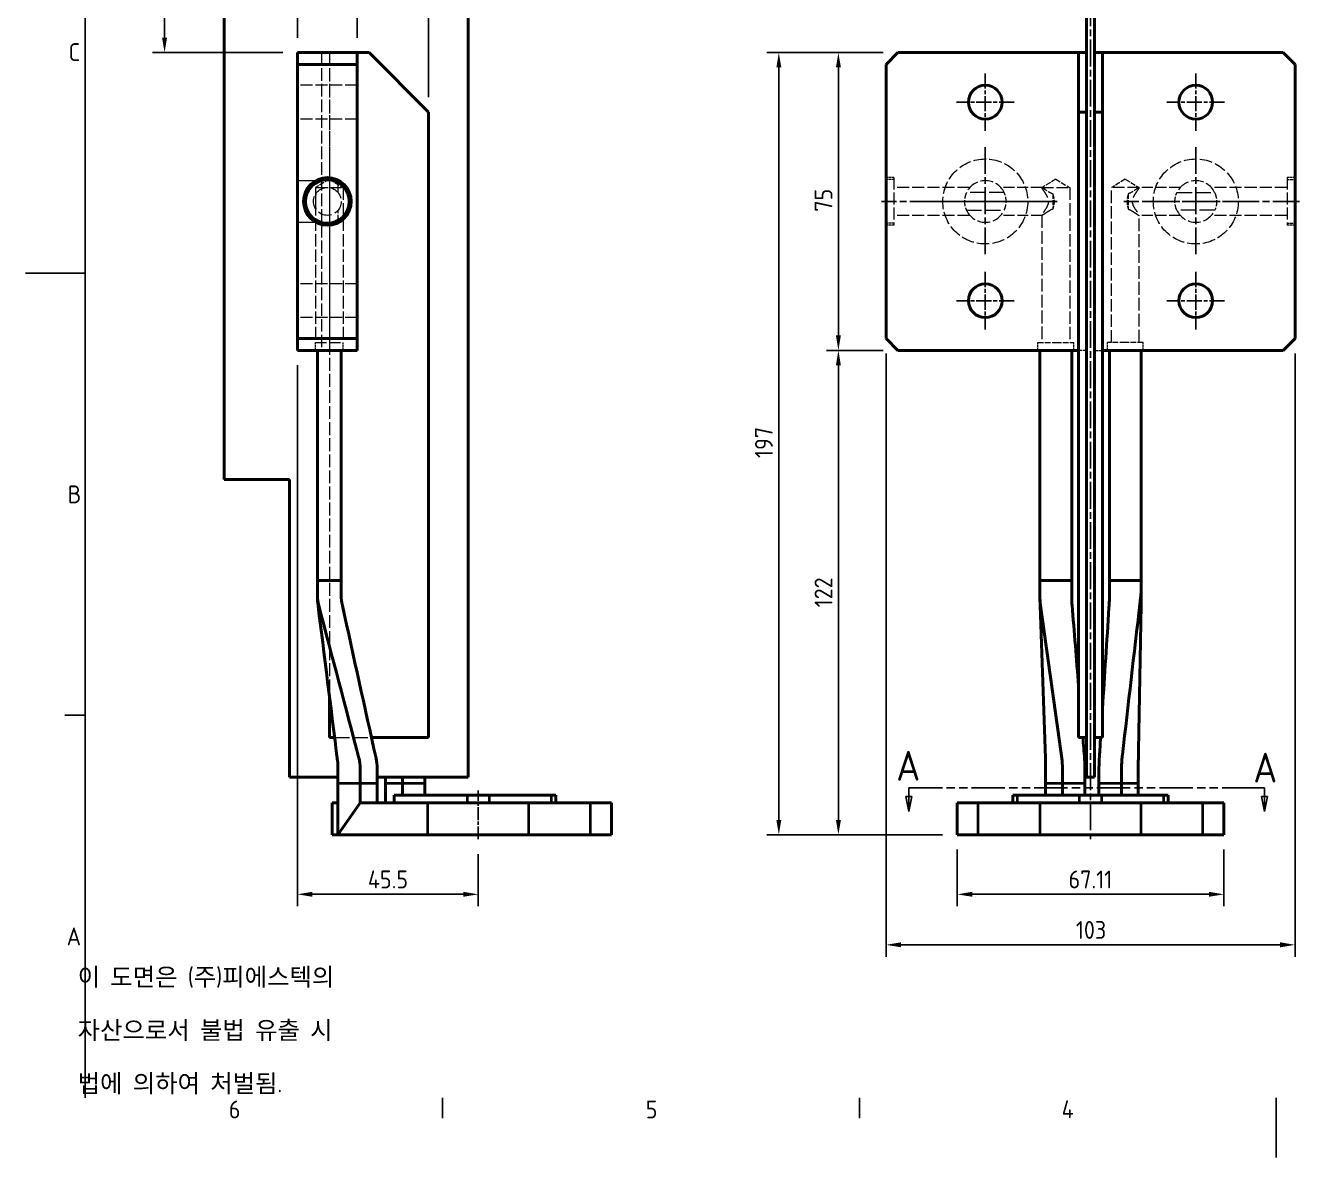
# Model space of a CAD drawing. Header units: millimetres. Extents: x 0 to 630, y 0 to 446.
# Drawn here: x 0 to 320.8, y 0 to 285.1 of the extents above; entities that cross this region are included whole.
import ezdxf

# ---------------------------------------------------------------- set-up
doc = ezdxf.new("R2010")
doc.units = ezdxf.units.MM
doc.header["$LTSCALE"] = 1.5
for name, pattern in [('CHAIN', [0.3543, 0.2362, -0.0295, 0.0591, -0.0295]), ('DASHED', [0.2067, 0.1654, -0.0413]), ('DOUBLE_DASH_CHAIN', [1.2403, 0.6614, -0.0827, 0.1654, -0.0827, 0.1654, -0.0827])]:
    doc.linetypes.add(name, pattern=pattern)
doc.layers.get('0').update_dxf_attribs({"color": 3, "lineweight": 25})
for name, color, linetype, lineweight in [('가려진 것(ISO)', 2, 'DASHED', 18), ('가시적인 것(ISO)', 3, 'Continuous', 40), ('가시적인 좁은 것(ISO)', 3, 'Continuous', 35), ('경계(ISO)', 7, 'Continuous', 25), ('기호(ISO)', 5, 'Continuous', 25), ('단면선(ISO)', 7, 'CHAIN', 25), ('중심 표식(ISO)', 1, 'Continuous', 25), ('중심선(ISO)', 1, 'Continuous', 25), ('치수(ISO)', 2, 'Continuous', 25)]:
    doc.layers.add(name, color=color, linetype=linetype, lineweight=lineweight)
doc.styles.add('문자 텍스트_PSTEK_POSCO', font='isocp.shx')
doc.styles.add('부품번호텍스트_PSTEK_POSCO', font='isocp.shx')
doc.styles.add('치수 텍스트_PSTEK_POSCO', font='isocp.shx')
doc.dimstyles.new('치수_PSTEK_POSCO', dxfattribs={"dimscale": 1.5, "dimtxt": 3, "dimasz": 2.5, "dimexe": 2, "dimexo": 2.5, "dimgap": 1, "dimtad": 1, "dimrnd": 1e-08, "dimdsep": 46, "dimtxsty": '치수 텍스트_PSTEK_POSCO', "dimcen": 0.09, "dimdle": 10, "dimclrd": 7, "dimclre": 7, "dimclrt": 2, "dimadec": 1, "dimazin": 2, "dimtfac": 1, "dimtmove": 0, "dimatfit": 3, "dimfxl": 0, "dimtolj": 1, "dimlwd": -1, "dimlwe": -1, "dimarcsym": 0})

# ---------------------------------------------------------------- blocks, each defined once
blk = doc.blocks.new('경계 Default Border')
at = {"layer": '경계(ISO)'}
for p, q in [((10, 74.25), (6.6, 74.25)), ((70, 10), (70, 6.6)), ((140, 10), (140, 6.6))]:
    blk.add_line(p, q, dxfattribs=at)
at = {"layer": '경계(ISO)', "flags": 128}
for points in [[(10, 10), (10, 287)], [(0, 148.5), (10, 148.5)], [(210, 0), (210, 10)]]:
    blk.add_lwpolyline(points, dxfattribs=at)
at = {"layer": '경계(ISO)', "color": 2, "char_height": 3, "attachment_point": 7, "style": '문자 텍스트_PSTEK_POSCO'}
for s, insert in [('C', (7.24, 184.1)), ('B', (7.08, 109.85)), ('A', (6.91, 35.62)), ('6', (34.14, 6.57)), ('5', (104.14, 6.57)), ('4', (173.97, 6.6))]:
    blk.add_mtext(s, dxfattribs=dict(at, insert=insert))
blk = doc.blocks.new('*D22')
at = {"layer": 'Defpoints', "color": 0}
for p in [(219.72, 278.29), (204.72, 203.29), (219.72, 203.29)]:
    blk.add_point(p, dxfattribs=at)
at = {"layer": '치수(ISO)', "color": 7}
for p, q in [((215.97, 278.29), (201.72, 278.29)), ((204.72, 274.54), (204.72, 207.04)), ((215.97, 203.29), (201.72, 203.29))]:
    blk.add_line(p, q, dxfattribs=at)
for points in [[(204.1, 274.54), (205.35, 274.54), (204.72, 278.29)], [(204.1, 207.04), (205.35, 207.04), (204.72, 203.29)]]:
    blk.add_solid(points, dxfattribs=at)
at = {"layer": '치수(ISO)', "color": 2, "insert": (200.97, 238.22), "char_height": 4.5, "attachment_point": 4, "rotation": 90, "style": '치수 텍스트_PSTEK_POSCO'}
blk.add_mtext('\\A1;75', dxfattribs=at)
blk = doc.blocks.new('*D23')
at = {"layer": 'Defpoints', "color": 0}
for p in [(219.72, 203.29), (204.72, 81.29), (234.67, 81.29)]:
    blk.add_point(p, dxfattribs=at)
at = {"layer": '치수(ISO)', "color": 7}
for p, q in [((215.97, 203.29), (201.72, 203.29)), ((204.72, 199.54), (204.72, 85.04)), ((230.92, 81.29), (201.72, 81.29))]:
    blk.add_line(p, q, dxfattribs=at)
for points in [[(204.1, 199.54), (205.35, 199.54), (204.72, 203.29)], [(204.1, 85.04), (205.35, 85.04), (204.72, 81.29)]]:
    blk.add_solid(points, dxfattribs=at)
at = {"layer": '치수(ISO)', "color": 2, "insert": (200.97, 138.56), "char_height": 4.5, "attachment_point": 4, "rotation": 90, "style": '치수 텍스트_PSTEK_POSCO'}
blk.add_mtext('\\A1;122', dxfattribs=at)
blk = doc.blocks.new('*D24')
at = {"layer": 'Defpoints', "color": 0}
for p in [(189.72, 278.29), (219.72, 278.29), (234.67, 81.29)]:
    blk.add_point(p, dxfattribs=at)
at = {"layer": '치수(ISO)', "color": 7}
for p, q in [((215.97, 278.29), (186.72, 278.29)), ((189.72, 85.04), (189.72, 274.54)), ((230.92, 81.29), (186.72, 81.29))]:
    blk.add_line(p, q, dxfattribs=at)
for points in [[(189.1, 274.54), (190.35, 274.54), (189.72, 278.29)], [(189.1, 85.04), (190.35, 85.04), (189.72, 81.29)]]:
    blk.add_solid(points, dxfattribs=at)
at = {"layer": '치수(ISO)', "color": 2, "insert": (185.97, 176.18), "char_height": 4.5, "attachment_point": 4, "rotation": 90, "style": '치수 텍스트_PSTEK_POSCO'}
blk.add_mtext('\\A1;197', dxfattribs=at)
blk = doc.blocks.new('*D27')
at = {"layer": 'Defpoints', "color": 0}
for p in [(216.72, 206.29), (319.72, 206.29), (319.72, 53.57)]:
    blk.add_point(p, dxfattribs=at)
at = {"layer": '치수(ISO)', "color": 7}
for p, q in [((216.72, 202.54), (216.72, 50.57)), ((319.72, 202.54), (319.72, 50.57)), ((220.47, 53.57), (315.97, 53.57))]:
    blk.add_line(p, q, dxfattribs=at)
for points in [[(220.47, 54.2), (220.47, 52.95), (216.72, 53.57)], [(315.97, 54.2), (315.97, 52.95), (319.72, 53.57)]]:
    blk.add_solid(points, dxfattribs=at)
at = {"layer": '치수(ISO)', "color": 2, "insert": (264.53, 57.32), "char_height": 4.5, "attachment_point": 4, "style": '치수 텍스트_PSTEK_POSCO'}
blk.add_mtext('\\A1;103', dxfattribs=at)
blk = doc.blocks.new('*D28')
at = {"layer": 'Defpoints', "color": 0}
for p in [(234.67, 81.29), (301.78, 81.29), (301.78, 66.29)]:
    blk.add_point(p, dxfattribs=at)
at = {"layer": '치수(ISO)', "color": 7}
for p, q in [((234.67, 77.54), (234.67, 63.29)), ((301.78, 77.54), (301.78, 63.29)), ((238.42, 66.29), (298.03, 66.29))]:
    blk.add_line(p, q, dxfattribs=at)
for points in [[(238.42, 66.92), (238.42, 65.67), (234.67, 66.29)], [(298.03, 66.92), (298.03, 65.67), (301.78, 66.29)]]:
    blk.add_solid(points, dxfattribs=at)
at = {"layer": '치수(ISO)', "color": 2, "insert": (262.69, 70.04), "char_height": 4.5, "attachment_point": 4, "style": '치수 텍스트_PSTEK_POSCO'}
blk.add_mtext('\\A1;67.11', dxfattribs=at)
blk = doc.blocks.new('2dTransSection0')
at = {"layer": '단면선(ISO)', "linetype": 'DOUBLE_DASH_CHAIN', "ltscale": 5.651634}
blk.add_line((148.33, 62.1), (208.04, 62.1), dxfattribs=at)
at = {"layer": '단면선(ISO)', "linetype": 'Continuous'}
for p, q in [((148.33, 62.1), (151.96, 62.1)), ((148.33, 62.1), (148.33, 60.6)), ((204.41, 62.1), (208.04, 62.1)), ((208.04, 62.1), (208.04, 60.6)), ((147.83, 60.6), (148.33, 58.1)), ((148.83, 60.6), (147.83, 60.6)), ((148.33, 60.6), (148.33, 58.1)), ((148.33, 58.1), (148.83, 60.6)), ((207.54, 60.6), (208.04, 58.1)), ((208.54, 60.6), (207.54, 60.6)), ((208.04, 60.6), (208.04, 58.1)), ((208.04, 58.1), (208.54, 60.6))]:
    blk.add_line(p, q, dxfattribs=at)
at = {"layer": '단면선(ISO)', "linetype": 'Continuous', "flags": 128}
for points in [[(147.83, 60.6), (148.33, 58.1)], [(207.54, 60.6), (208.04, 58.1)]]:
    blk.add_lwpolyline(points, dxfattribs=at)
at = {"layer": '단면선(ISO)'}
for points in [[(147.83, 60.6), (148.33, 58.1), (148.83, 60.6), (147.83, 60.6)], [(207.54, 60.6), (208.04, 58.1), (208.54, 60.6), (207.54, 60.6)]]:
    blk.add_solid(points, dxfattribs=at)
at = {"layer": '단면선(ISO)', "char_height": 5, "attachment_point": 7, "style": '부품번호텍스트_PSTEK_POSCO'}
for insert in [(146.19, 63.27), (206.13, 62.96)]:
    blk.add_mtext('A', dxfattribs=dict(at, insert=insert))
blk = doc.blocks.new('*D52')
at = {"layer": 'Defpoints', "color": 0}
for p in [(35.02, 310.79), (50.02, 310.79), (68.52, 278.29)]:
    blk.add_point(p, dxfattribs=at)
at = {"layer": '치수(ISO)', "color": 7}
for p, q in [((46.27, 310.79), (32.02, 310.79)), ((35.02, 282.04), (35.02, 307.04)), ((64.77, 278.29), (32.02, 278.29))]:
    blk.add_line(p, q, dxfattribs=at)
for points in [[(34.4, 307.04), (35.65, 307.04), (35.02, 310.79)], [(34.4, 282.04), (35.65, 282.04), (35.02, 278.29)]]:
    blk.add_solid(points, dxfattribs=at)
at = {"layer": '치수(ISO)', "color": 2, "insert": (31.27, 289.72), "char_height": 4.5, "attachment_point": 4, "rotation": 90, "style": '치수 텍스트_PSTEK_POSCO'}
blk.add_mtext('\\A1;32.5', dxfattribs=at)
blk = doc.blocks.new('*D53')
at = {"layer": 'Defpoints', "color": 0}
for p in [(50.02, 325.79), (50.02, 310.79), (68.52, 278.29)]:
    blk.add_point(p, dxfattribs=at)
at = {"layer": '치수(ISO)', "color": 7}
for p, q in [((50.02, 314.54), (50.02, 328.79)), ((68.52, 282.04), (68.52, 328.79)), ((64.77, 325.79), (53.77, 325.79))]:
    blk.add_line(p, q, dxfattribs=at)
for points in [[(53.77, 326.42), (53.77, 325.17), (50.02, 325.79)], [(64.77, 326.42), (64.77, 325.17), (68.52, 325.79)]]:
    blk.add_solid(points, dxfattribs=at)
at = {"layer": '치수(ISO)', "color": 2, "insert": (54.9, 329.54), "char_height": 4.5, "attachment_point": 4, "style": '치수 텍스트_PSTEK_POSCO'}
blk.add_mtext('\\A1;18.5', dxfattribs=at)
blk = doc.blocks.new('*D54')
at = {"layer": 'Defpoints', "color": 0}
for p in [(68.52, 325.79), (68.52, 278.29), (83.52, 278.29)]:
    blk.add_point(p, dxfattribs=at)
at = {"layer": '치수(ISO)', "color": 7}
for p, q in [((68.52, 282.04), (68.52, 328.79)), ((83.52, 282.04), (83.52, 328.79)), ((79.77, 325.79), (72.27, 325.79))]:
    blk.add_line(p, q, dxfattribs=at)
for points in [[(72.27, 326.42), (72.27, 325.17), (68.52, 325.79)], [(79.77, 326.42), (79.77, 325.17), (83.52, 325.79)]]:
    blk.add_solid(points, dxfattribs=at)
at = {"layer": '치수(ISO)', "color": 2, "insert": (73.9, 329.54), "char_height": 4.5, "attachment_point": 4, "style": '치수 텍스트_PSTEK_POSCO'}
blk.add_mtext('\\A1;15', dxfattribs=at)
blk = doc.blocks.new('*D55')
at = {"layer": 'Defpoints', "color": 0}
for p in [(83.52, 325.79), (83.52, 278.29), (101.52, 263.29)]:
    blk.add_point(p, dxfattribs=at)
at = {"layer": '치수(ISO)', "color": 7}
for p, q in [((83.52, 282.04), (83.52, 328.79)), ((101.52, 267.04), (101.52, 328.79)), ((97.77, 325.79), (87.27, 325.79))]:
    blk.add_line(p, q, dxfattribs=at)
for points in [[(87.27, 326.42), (87.27, 325.17), (83.52, 325.79)], [(97.77, 326.42), (97.77, 325.17), (101.52, 325.79)]]:
    blk.add_solid(points, dxfattribs=at)
at = {"layer": '치수(ISO)', "color": 2, "insert": (90.5, 329.54), "char_height": 4.5, "attachment_point": 4, "style": '치수 텍스트_PSTEK_POSCO'}
blk.add_mtext('\\A1;18', dxfattribs=at)
blk = doc.blocks.new('*D56')
at = {"layer": 'Defpoints', "color": 0}
for p in [(68.52, 203.29), (114.02, 80.17), (68.52, 66.29)]:
    blk.add_point(p, dxfattribs=at)
at = {"layer": '치수(ISO)', "color": 7}
for p, q in [((68.52, 199.54), (68.52, 63.29)), ((114.02, 76.42), (114.02, 63.29)), ((110.27, 66.29), (72.27, 66.29))]:
    blk.add_line(p, q, dxfattribs=at)
for points in [[(72.27, 66.92), (72.27, 65.67), (68.52, 66.29)], [(110.27, 66.92), (110.27, 65.67), (114.02, 66.29)]]:
    blk.add_solid(points, dxfattribs=at)
at = {"layer": '치수(ISO)', "color": 2, "insert": (86.23, 70.04), "char_height": 4.5, "attachment_point": 4, "style": '치수 텍스트_PSTEK_POSCO'}
blk.add_mtext('\\A1;45.5', dxfattribs=at)

msp = doc.modelspace()

# ---------------------------------------------------------------- linework, layer by layer
at = {"layer": '가려진 것(ISO)', "ltscale": 12.731393}
for p, q in [((74.521, 278.292), (74.521, 203.292)), ((76.521, 278.292), (76.521, 203.292))]:
    msp.add_line(p, q, dxfattribs=at)
at = {"layer": '가려진 것(ISO)', "ltscale": 13.055014}
msp.add_line((76.521, 278.292), (76.521, 116.384), dxfattribs=at)
at = {"layer": '가려진 것(ISO)', "ltscale": 12.094824}
for p, q in [((83.521, 270.042), (68.521, 270.042)), ((83.521, 261.542), (68.521, 261.542)), ((83.521, 220.042), (68.521, 220.042)), ((83.521, 211.542), (68.521, 211.542))]:
    msp.add_line(p, q, dxfattribs=at)
at = {"layer": '가려진 것(ISO)', "ltscale": 0.25386}
for p, q in [((68.521, 251.492), (68.721, 251.492)), ((68.521, 230.092), (68.721, 230.092))]:
    msp.add_line(p, q, dxfattribs=at)
at = {"layer": '가려진 것(ISO)', "ltscale": 13.552266}
msp.add_line((68.721, 230.092), (68.721, 251.492), dxfattribs=at)
at = {"layer": '가려진 것(ISO)', "ltscale": 16.126431}
for p, q in [((68.721, 246.042), (78.721, 246.042)), ((68.721, 235.542), (78.721, 235.542))]:
    msp.add_line(p, q, dxfattribs=at)
at = {"layer": '가려진 것(ISO)', "ltscale": 5.18476}
for p, q in [((76.521, 246.395), (73.021, 244.292)), ((76.521, 246.395), (80.021, 244.292)), ((259.473, 246.395), (255.973, 244.292)), ((259.473, 246.395), (262.973, 244.292)), ((276.973, 246.395), (273.473, 244.292)), ((276.973, 246.395), (280.473, 244.292))]:
    msp.add_line(p, q, dxfattribs=at)
at = {"layer": '가려진 것(ISO)', "ltscale": 11.821292}
for p, q in [((73.021, 244.292), (80.021, 244.292)), ((255.973, 244.292), (262.973, 244.292)), ((280.473, 244.292), (273.473, 244.292))]:
    msp.add_line(p, q, dxfattribs=at)
at = {"layer": '가려진 것(ISO)', "ltscale": 12.578616}
for p, q in [((73.021, 244.292), (73.021, 205.292)), ((80.021, 244.292), (80.021, 205.292)), ((262.973, 244.292), (262.973, 205.292)), ((273.473, 205.292), (273.473, 244.292))]:
    msp.add_line(p, q, dxfattribs=at)
at = {"layer": '가려진 것(ISO)', "ltscale": 7.551017}
for p, q in [((78.721, 243.019), (78.721, 246.042)), ((78.721, 235.542), (78.721, 238.565))]:
    msp.add_line(p, q, dxfattribs=at)
at = {"layer": '가려진 것(ISO)', "ltscale": 2.539495}
for p, q in [((218.723, 246.792), (216.723, 246.792)), ((218.723, 246.292), (216.723, 246.292)), ((319.723, 246.792), (317.723, 246.792)), ((317.723, 246.292), (319.723, 246.292)), ((218.723, 235.292), (216.723, 235.292)), ((218.723, 234.792), (216.723, 234.792)), ((317.723, 235.292), (319.723, 235.292)), ((319.723, 234.792), (317.723, 234.792)), ((73.021, 203.292), (73.021, 205.292)), ((80.021, 203.292), (80.021, 205.292)), ((254.973, 203.292), (254.973, 205.292)), ((263.973, 203.292), (263.973, 205.292)), ((272.473, 203.292), (272.473, 205.292)), ((281.473, 203.292), (281.473, 205.292))]:
    msp.add_line(p, q, dxfattribs=at)
at = {"layer": '가려진 것(ISO)', "ltscale": 12.159042}
for p, q in [((218.723, 246.792), (218.723, 234.792)), ((317.723, 246.792), (317.723, 234.792))]:
    msp.add_line(p, q, dxfattribs=at)
at = {"layer": '가려진 것(ISO)', "ltscale": 12.312131}
for p, q in [((237.81, 244.292), (218.723, 244.292)), ((317.723, 244.292), (298.637, 244.292)), ((237.81, 237.292), (218.723, 237.292)), ((317.723, 237.292), (298.637, 237.292))]:
    msp.add_line(p, q, dxfattribs=at)
at = {"layer": '가려진 것(ISO)', "ltscale": 11.113133}
for p, q in [((255.973, 244.292), (245.637, 244.292)), ((290.81, 244.292), (280.473, 244.292))]:
    msp.add_line(p, q, dxfattribs=at)
at = {"layer": '가려진 것(ISO)', "ltscale": 0.045484}
for p, q in [((255.973, 244.292), (255.973, 244.256)), ((280.473, 244.256), (280.473, 244.292))]:
    msp.add_line(p, q, dxfattribs=at)
at = {"layer": '가려진 것(ISO)', "ltscale": 15.333684}
for p, q in [((246.478, 243.019), (236.969, 243.019)), ((289.969, 243.019), (299.478, 243.019)), ((236.969, 238.565), (246.478, 238.565)), ((299.478, 238.565), (289.969, 238.565))]:
    msp.add_line(p, q, dxfattribs=at)
at = {"layer": '가려진 것(ISO)', "ltscale": 5.196473}
for p, q in [((258.723, 242.723), (258.723, 238.86)), ((277.723, 242.723), (277.723, 238.86))]:
    msp.add_line(p, q, dxfattribs=at)
at = {"layer": '가려진 것(ISO)', "ltscale": 11.151728}
for p, q in [((256.009, 237.292), (245.637, 237.292)), ((290.81, 237.292), (280.438, 237.292))]:
    msp.add_line(p, q, dxfattribs=at)
at = {"layer": '가려진 것(ISO)', "ltscale": 12.915618}
for p, q in [((255.973, 237.328), (255.973, 205.292)), ((280.473, 205.292), (280.473, 237.328))]:
    msp.add_line(p, q, dxfattribs=at)
at = {"layer": '가려진 것(ISO)', "ltscale": 11.288502}
msp.add_line((73.021, 205.292), (80.021, 205.292), dxfattribs=at)
at = {"layer": '가려진 것(ISO)', "ltscale": 5.71399}
for p, q in [((254.973, 205.292), (259.473, 205.292)), ((259.473, 205.292), (263.973, 205.292)), ((276.973, 205.292), (272.473, 205.292)), ((281.473, 205.292), (276.973, 205.292))]:
    msp.add_line(p, q, dxfattribs=at)
at = {"layer": '가려진 것(ISO)', "ltscale": 3.59143}
for p, q in [((267.223, 203.292), (265.223, 203.292)), ((269.223, 203.292), (271.223, 203.292))]:
    msp.add_line(p, q, dxfattribs=at)
at = {"layer": '가려진 것(ISO)', "ltscale": 14.967396}
msp.add_line((77.85, 105.792), (87.132, 105.792), dxfattribs=at)
at = {"layer": '가려진 것(ISO)', "ltscale": 12.755075}
for centre in [(241.723, 240.792), (294.723, 240.792)]:
    msp.add_circle(centre, 10.7, dxfattribs=at)
at = {"layer": '가려진 것(ISO)', "ltscale": 14.18555}
msp.add_circle((76.021, 240.792), 3.5, dxfattribs=at)
at = {"layer": '가려진 것(ISO)', "ltscale": 12.786557}
for centre, start, end in [((241.723, 240.792), 25.10071, 154.89929), ((294.723, 240.792), 25.10071, 154.89929), ((241.723, 240.792), 205.10071, 334.89929), ((294.723, 240.792), 205.10071, 334.89929)]:
    msp.add_arc(centre, 5.25, start, end, dxfattribs=at)
at = {"layer": '가려진 것(ISO)', "ltscale": 13.088796}
for points in [[(258.723, 238.86), (258.592, 238.816), (258.462, 238.764), (257.979, 238.54), (257.65, 238.335), (257.198, 238.039), (257.019, 237.916), (256.694, 237.693), (256.549, 237.593), (256.26, 237.402), (256.118, 237.317), (255.966, 237.276), (255.957, 237.322), (256.048, 237.524), (256.162, 237.7), (256.47, 238.152), (256.664, 238.428), (257.027, 238.987), (257.23, 239.313), (257.555, 240.021), (257.671, 240.405), (257.671, 241.179), (257.555, 241.563), (257.23, 242.271), (257.027, 242.597), (256.664, 243.155), (256.47, 243.431), (256.162, 243.883), (256.048, 244.059), (255.964, 244.246), (255.963, 244.292), (256.009, 244.292)], [(277.723, 238.86), (277.855, 238.816), (277.985, 238.764), (278.467, 238.54), (278.797, 238.335), (279.249, 238.039), (279.428, 237.916), (279.752, 237.693), (279.898, 237.593), (280.186, 237.402), (280.329, 237.317), (280.481, 237.276), (280.49, 237.322), (280.399, 237.524), (280.285, 237.7), (279.977, 238.152), (279.783, 238.428), (279.42, 238.987), (279.217, 239.313), (278.892, 240.021), (278.776, 240.405), (278.776, 241.179), (278.892, 241.563), (279.217, 242.271), (279.42, 242.597), (279.783, 243.155), (279.977, 243.431), (280.285, 243.883), (280.399, 244.059), (280.483, 244.246), (280.484, 244.292), (280.438, 244.292)]]:
    msp.add_open_spline(points, degree=3, knots=[2.2231885, 2.2231885, 2.2231885, 2.2231885, 2.2645353, 2.2645353, 2.3820939, 2.3820939, 2.4560178, 2.4560178, 2.5299416, 2.5299416, 2.6400742, 2.6400742, 2.7502068, 2.7502068, 2.8692167, 2.8692167, 2.9882267, 2.9882267, 3.1043459, 3.1043459, 3.2204651, 3.2204651, 3.3365844, 3.3365844, 3.4527036, 3.4527036, 3.5717135, 3.5717135, 3.6907235, 3.6907235, 3.7826649, 3.7826649, 3.7826649, 3.7826649], dxfattribs=at)
at = {"layer": '가려진 것(ISO)', "ltscale": 5.793112}
for points in [[(256.009, 244.292), (256.018, 244.292), (256.029, 244.29), (256.118, 244.266), (256.26, 244.181), (256.549, 243.99), (256.694, 243.89), (257.019, 243.667), (257.198, 243.545), (257.65, 243.249), (257.979, 243.043), (258.462, 242.82), (258.592, 242.767), (258.723, 242.723)], [(280.438, 244.292), (280.428, 244.292), (280.418, 244.29), (280.329, 244.266), (280.186, 244.181), (279.898, 243.99), (279.752, 243.89), (279.428, 243.667), (279.249, 243.545), (278.797, 243.249), (278.467, 243.043), (277.985, 242.82), (277.855, 242.767), (277.723, 242.723)]]:
    msp.add_open_spline(points, degree=3, knots=[3.78266492, 3.78266492, 3.78266492, 3.78266492, 3.80085608, 3.80085608, 3.91098866, 3.91098866, 3.98491251, 3.98491251, 4.05883636, 4.05883636, 4.17639494, 4.17639494, 4.21774176, 4.21774176, 4.21774176, 4.21774176], dxfattribs=at)
at = {"layer": '가려진 것(ISO)', "ltscale": 4.990894}
for points in [[(73.103, 242.723), (73.1, 242.685), (73.098, 242.646), (73.059, 241.999), (73.048, 241.375), (73.048, 240.209), (73.059, 239.585), (73.098, 238.938), (73.1, 238.899), (73.103, 238.86)], [(258.723, 242.723), (258.735, 242.685), (258.746, 242.646), (258.932, 241.999), (259.04, 241.375), (259.04, 240.209), (258.932, 239.585), (258.746, 238.938), (258.735, 238.899), (258.723, 238.86)], [(277.723, 242.723), (277.712, 242.685), (277.7, 242.646), (277.515, 241.999), (277.407, 241.375), (277.407, 240.209), (277.515, 239.585), (277.7, 238.938), (277.712, 238.899), (277.723, 238.86)]]:
    msp.add_open_spline(points, degree=3, knots=[1.70090628, 1.70090628, 1.70090628, 1.70090628, 1.71212717, 1.71212717, 1.88708792, 1.88708792, 2.06204866, 2.06204866, 2.07326955, 2.07326955, 2.07326955, 2.07326955], dxfattribs=at)
at = {"layer": '가려진 것(ISO)', "ltscale": 6.290713}
for points, knots in [([(236.969, 243.019), (236.851, 242.765), (236.738, 242.471), (236.538, 241.723), (236.473, 241.247), (236.473, 240.337), (236.538, 239.861), (236.738, 239.112), (236.851, 238.819), (236.969, 238.565)], [-0.78730507, -0.78730507, -0.78730507, -0.78730507, -0.6858655, -0.6858655, -0.54930005, -0.54930005, -0.4127346, -0.4127346, -0.31129503, -0.31129503, -0.31129503, -0.31129503]), ([(246.477, 238.565), (246.596, 238.819), (246.709, 239.112), (246.909, 239.861), (246.973, 240.337), (246.973, 241.247), (246.909, 241.723), (246.709, 242.471), (246.596, 242.765), (246.477, 243.019)], [0.31129503, 0.31129503, 0.31129503, 0.31129503, 0.4127346, 0.4127346, 0.54930005, 0.54930005, 0.6858655, 0.6858655, 0.78730507, 0.78730507, 0.78730507, 0.78730507]), ([(289.969, 238.565), (289.851, 238.819), (289.738, 239.112), (289.538, 239.861), (289.473, 240.337), (289.473, 241.247), (289.538, 241.723), (289.738, 242.471), (289.851, 242.765), (289.969, 243.019)], [0.31129503, 0.31129503, 0.31129503, 0.31129503, 0.4127346, 0.4127346, 0.54930005, 0.54930005, 0.6858655, 0.6858655, 0.78730507, 0.78730507, 0.78730507, 0.78730507]), ([(299.477, 243.019), (299.596, 242.765), (299.709, 242.471), (299.909, 241.723), (299.973, 241.247), (299.973, 240.337), (299.909, 239.861), (299.709, 239.112), (299.596, 238.819), (299.477, 238.565)], [-0.78730507, -0.78730507, -0.78730507, -0.78730507, -0.6858655, -0.6858655, -0.54930005, -0.54930005, -0.4127346, -0.4127346, -0.31129503, -0.31129503, -0.31129503, -0.31129503])]:
    msp.add_open_spline(points, degree=3, knots=knots, dxfattribs=at)
at = {"layer": '가시적인 것(ISO)'}
for p, q in [((50.021, 170.792), (50.021, 310.792)), ((111.521, 95.792), (111.521, 290.792)), ((267.223, 95.792), (267.223, 290.792)), ((269.223, 290.792), (269.223, 95.792)), ((68.521, 278.292), (68.521, 275.292)), ((83.521, 278.292), (68.521, 278.292)), ((83.521, 275.292), (83.521, 278.292)), ((86.521, 278.292), (83.521, 278.292)), ((101.521, 263.292), (86.521, 278.292)), ((216.723, 275.292), (219.723, 278.292)), ((265.223, 278.292), (219.723, 278.292)), ((265.223, 278.292), (267.223, 278.292)), ((265.223, 263.292), (265.223, 278.292)), ((269.223, 278.292), (271.223, 278.292)), ((271.223, 278.292), (316.723, 278.292)), ((271.223, 278.292), (271.223, 263.292)), ((319.723, 275.292), (316.723, 278.292)), ((68.521, 275.292), (83.521, 275.292)), ((68.521, 275.292), (68.521, 206.292)), ((83.521, 206.292), (83.521, 275.292)), ((216.723, 206.292), (216.723, 275.292)), ((319.723, 206.292), (319.723, 275.292)), ((101.521, 105.792), (101.521, 263.292)), ((265.223, 263.292), (267.223, 263.292)), ((265.223, 105.792), (265.223, 263.292)), ((269.223, 263.292), (271.223, 263.292)), ((271.223, 263.292), (271.223, 105.792)), ((83.521, 206.292), (68.521, 206.292)), ((68.521, 206.292), (68.521, 203.292)), ((83.521, 203.292), (83.521, 206.292)), ((219.723, 203.292), (216.723, 206.292)), ((316.723, 203.292), (319.723, 206.292)), ((68.521, 203.292), (83.521, 203.292)), ((73.521, 145.292), (73.521, 203.292)), ((79.521, 203.292), (79.521, 145.292)), ((265.223, 203.292), (219.723, 203.292)), ((255.473, 203.292), (255.473, 145.292)), ((263.473, 145.292), (263.473, 203.292)), ((271.223, 203.292), (316.723, 203.292)), ((272.973, 203.292), (272.973, 145.292)), ((280.973, 145.292), (280.973, 203.292)), ((66.521, 170.792), (50.021, 170.792)), ((66.521, 170.792), (66.521, 95.792)), ((79.521, 145.292), (73.521, 145.292)), ((73.521, 145.292), (79.521, 145.292)), ((263.473, 145.292), (255.473, 145.292)), ((255.473, 145.292), (263.473, 145.292)), ((280.973, 145.292), (272.973, 145.292)), ((272.973, 145.292), (280.973, 145.292)), ((76.521, 116.384), (76.521, 105.792)), ((76.521, 105.792), (77.85, 105.792)), ((87.132, 105.792), (101.521, 105.792)), ((267.223, 105.792), (265.223, 105.792)), ((271.223, 105.792), (269.223, 105.792)), ((66.521, 95.792), (78.666, 95.792)), ((78.666, 94.292), (78.666, 81.292)), ((84.323, 94.292), (84.323, 89.292)), ((88.565, 95.792), (111.521, 95.792)), ((88.565, 94.292), (88.565, 89.292)), ((90.687, 94.292), (90.687, 89.292)), ((94.929, 94.292), (94.929, 91.292)), ((100.586, 94.292), (100.586, 91.292)), ((256.91, 94.292), (256.91, 91.292)), ((261.152, 94.292), (261.152, 91.292)), ((266.809, 94.292), (266.809, 91.292)), ((269.223, 95.792), (267.223, 95.792)), ((270.345, 94.292), (270.345, 91.292)), ((276.002, 94.292), (276.002, 91.292)), ((280.244, 94.292), (280.244, 91.292)), ((92.808, 91.292), (111.193, 91.292)), ((92.808, 89.292), (92.808, 91.292)), ((111.193, 91.292), (116.85, 91.292)), ((116.85, 91.292), (132.406, 91.292)), ((132.406, 91.292), (133.578, 91.292)), ((133.578, 89.292), (133.578, 91.292)), ((248.667, 91.292), (249.839, 91.292)), ((248.667, 89.292), (248.667, 91.292)), ((249.839, 91.292), (265.395, 91.292)), ((265.395, 91.292), (271.052, 91.292)), ((271.052, 91.292), (286.608, 91.292)), ((286.608, 91.292), (287.78, 91.292)), ((287.78, 89.292), (287.78, 91.292)), ((77.252, 89.292), (78.666, 89.292)), ((77.252, 81.292), (77.252, 89.292)), ((84.323, 89.292), (78.666, 81.292)), ((84.323, 89.292), (78.666, 81.292)), ((101.293, 89.292), (84.323, 89.292)), ((101.293, 89.292), (126.749, 89.292)), ((142.306, 89.292), (126.749, 89.292)), ((142.306, 89.292), (147.578, 89.292)), ((147.578, 89.292), (147.578, 81.292)), ((234.667, 89.292), (239.939, 89.292)), ((234.667, 89.292), (234.667, 81.292)), ((255.496, 89.292), (239.939, 89.292)), ((255.496, 89.292), (280.951, 89.292)), ((296.508, 89.292), (280.951, 89.292)), ((296.508, 89.292), (301.78, 89.292)), ((301.78, 89.292), (301.78, 81.292)), ((78.666, 81.292), (77.252, 81.292)), ((101.293, 81.292), (78.666, 81.292)), ((101.293, 81.292), (126.749, 81.292)), ((142.306, 81.292), (126.749, 81.292)), ((142.306, 81.292), (147.578, 81.292)), ((234.667, 81.292), (239.939, 81.292)), ((255.496, 81.292), (239.939, 81.292)), ((255.496, 81.292), (280.951, 81.292)), ((296.508, 81.292), (280.951, 81.292)), ((296.508, 81.292), (301.78, 81.292))]:
    msp.add_line(p, q, dxfattribs=at)
for centre, radius in [((241.723, 265.792), 4.25), ((294.723, 265.792), 4.25), ((76.021, 240.792), 6), ((76.021, 240.792), 5.5), ((241.723, 215.792), 4.25), ((294.723, 215.792), 4.25)]:
    msp.add_circle(centre, radius, dxfattribs=at)
for points, knots in [([(84.323, 94.292), (84.323, 95.523), (84.323, 96.754), (84.323, 97.986), (84.323, 97.995), (84.323, 98.005), (84.323, 98.015), (84.32, 98.865), (84.21, 99.715), (83.995, 100.537), (83.993, 100.543), (83.992, 100.548), (83.99, 100.554), (80.611, 113.379), (77.233, 126.204), (73.854, 139.029), (73.852, 139.035), (73.851, 139.041), (73.849, 139.047), (73.634, 139.869), (73.524, 140.719), (73.521, 141.569), (73.521, 141.579), (73.521, 141.588), (73.521, 141.598), (73.521, 142.829), (73.521, 144.061), (73.521, 145.292)], [0, 0, 0, 0, 0.070501, 0.070501, 0.070501, 0.0710547, 0.0710547, 0.0710547, 0.1197378, 0.1197378, 0.1197378, 0.1200803, 0.1200803, 0.1200803, 0.8799197, 0.8799197, 0.8799197, 0.8802622, 0.8802622, 0.8802622, 0.9289453, 0.9289453, 0.9289453, 0.929499, 0.929499, 0.929499, 1, 1, 1, 1]), ([(78.666, 94.292), (78.666, 95.747), (78.666, 97.202), (78.666, 98.657), (78.666, 98.678), (78.666, 98.698), (78.666, 98.719), (78.663, 99.104), (78.639, 99.489), (78.593, 99.871), (78.591, 99.888), (78.589, 99.905), (78.587, 99.921), (76.925, 113.168), (75.262, 126.415), (73.6, 139.662), (73.598, 139.679), (73.596, 139.696), (73.594, 139.712), (73.548, 140.095), (73.524, 140.48), (73.521, 140.865), (73.521, 140.885), (73.521, 140.906), (73.521, 140.926), (73.521, 142.381), (73.521, 143.837), (73.521, 145.292)], [0, 0, 0, 0, 0.0850508, 0.0850508, 0.0850508, 0.086249, 0.086249, 0.086249, 0.1087637, 0.1087637, 0.1087637, 0.1097413, 0.1097413, 0.1097413, 0.8902587, 0.8902587, 0.8902587, 0.8912363, 0.8912363, 0.8912363, 0.913751, 0.913751, 0.913751, 0.9149492, 0.9149492, 0.9149492, 1, 1, 1, 1]), ([(88.565, 94.292), (88.565, 95.522), (88.565, 96.752), (88.565, 97.982), (88.565, 97.992), (88.565, 98.001), (88.565, 98.011), (88.565, 98.86), (88.473, 99.71), (88.292, 100.531), (88.291, 100.537), (88.289, 100.543), (88.288, 100.549), (85.458, 113.377), (82.628, 126.206), (79.799, 139.035), (79.797, 139.041), (79.796, 139.046), (79.795, 139.052), (79.613, 139.874), (79.521, 140.723), (79.521, 141.573), (79.521, 141.582), (79.521, 141.592), (79.521, 141.602), (79.521, 142.832), (79.521, 144.062), (79.521, 145.292)], [0, 0, 0, 0, 0.070501, 0.070501, 0.070501, 0.0710547, 0.0710547, 0.0710547, 0.1197378, 0.1197378, 0.1197378, 0.1200803, 0.1200803, 0.1200803, 0.8799197, 0.8799197, 0.8799197, 0.8802622, 0.8802622, 0.8802622, 0.9289453, 0.9289453, 0.9289453, 0.929499, 0.929499, 0.929499, 1, 1, 1, 1]), ([(256.91, 94.292), (256.91, 95.523), (256.91, 96.754), (256.91, 97.986), (256.91, 97.995), (256.91, 98.005), (256.91, 98.015), (256.909, 98.865), (256.895, 99.715), (256.866, 100.537), (256.866, 100.543), (256.866, 100.548), (256.866, 100.554), (256.416, 113.379), (255.967, 126.204), (255.518, 139.029), (255.517, 139.035), (255.517, 139.041), (255.517, 139.047), (255.488, 139.869), (255.474, 140.719), (255.473, 141.569), (255.473, 141.579), (255.473, 141.588), (255.473, 141.598), (255.473, 142.829), (255.473, 144.061), (255.473, 145.292)], [0, 0, 0, 0, 0.070501, 0.070501, 0.070501, 0.0710547, 0.0710547, 0.0710547, 0.1197378, 0.1197378, 0.1197378, 0.1200803, 0.1200803, 0.1200803, 0.8799197, 0.8799197, 0.8799197, 0.8802622, 0.8802622, 0.8802622, 0.9289453, 0.9289453, 0.9289453, 0.929499, 0.929499, 0.929499, 1, 1, 1, 1]), ([(261.152, 94.292), (261.152, 95.522), (261.152, 96.752), (261.152, 97.982), (261.152, 97.992), (261.152, 98.001), (261.152, 98.011), (261.152, 98.86), (261.095, 99.71), (260.981, 100.531), (260.98, 100.537), (260.979, 100.543), (260.978, 100.549), (259.201, 113.377), (257.424, 126.206), (255.648, 139.035), (255.647, 139.041), (255.646, 139.046), (255.645, 139.052), (255.531, 139.874), (255.473, 140.723), (255.473, 141.573), (255.473, 141.582), (255.473, 141.592), (255.473, 141.602), (255.473, 142.832), (255.473, 144.062), (255.473, 145.292)], [0, 0, 0, 0, 0.070501, 0.070501, 0.070501, 0.0710547, 0.0710547, 0.0710547, 0.1197378, 0.1197378, 0.1197378, 0.1200803, 0.1200803, 0.1200803, 0.8799197, 0.8799197, 0.8799197, 0.8802622, 0.8802622, 0.8802622, 0.9289453, 0.9289453, 0.9289453, 0.929499, 0.929499, 0.929499, 1, 1, 1, 1]), ([(265.223, 118.783), (264.671, 125.575), (264.118, 132.367), (263.566, 139.159), (263.55, 139.345), (263.535, 139.532), (263.52, 139.718), (263.489, 140.1), (263.473, 140.485), (263.473, 140.87), (263.473, 141.129), (263.473, 141.389), (263.473, 141.649), (263.473, 142.863), (263.473, 144.077), (263.473, 145.292)], [0.48018549, 0.48018549, 0.48018549, 0.48018549, 0.88026223, 0.88026223, 0.88026223, 0.89123632, 0.89123632, 0.89123632, 0.91375102, 0.91375102, 0.91375102, 0.92894532, 0.92894532, 0.92894532, 1, 1, 1, 1]), ([(271.223, 112.997), (271.77, 121.52), (272.316, 130.042), (272.863, 138.565), (272.881, 138.854), (272.9, 139.143), (272.918, 139.431), (272.955, 139.999), (272.973, 140.606), (272.973, 141.213), (272.973, 141.557), (272.973, 141.902), (272.973, 142.247), (272.973, 143.262), (272.973, 144.277), (272.973, 145.292)], [0.36468407, 0.36468407, 0.36468407, 0.36468407, 0.87313778, 0.87313778, 0.87313778, 0.8903629, 0.8903629, 0.8903629, 0.92420223, 0.92420223, 0.92420223, 0.94341977, 0.94341977, 0.94341977, 1, 1, 1, 1]), ([(276.002, 94.292), (276.002, 95.167), (276.002, 96.042), (276.002, 96.917), (276.002, 97.138), (276.003, 97.358), (276.007, 97.579), (276.026, 98.839), (276.101, 100.084), (276.226, 101.224), (276.233, 101.287), (276.24, 101.35), (276.247, 101.413), (277.713, 114.091), (279.179, 126.77), (280.645, 139.448), (280.71, 140.012), (280.775, 140.576), (280.84, 141.141), (280.844, 141.171), (280.847, 141.201), (280.851, 141.231), (280.931, 141.925), (280.973, 142.702), (280.973, 143.479), (280.973, 144.083), (280.973, 144.688), (280.973, 145.292)], [0, 0, 0, 0, 0.0468702, 0.0468702, 0.0468702, 0.0586885, 0.0586885, 0.0586885, 0.1263672, 0.1263672, 0.1263672, 0.130126, 0.130126, 0.130126, 0.8903629, 0.8903629, 0.8903629, 0.9242022, 0.9242022, 0.9242022, 0.9260101, 0.9260101, 0.9260101, 0.967638, 0.967638, 0.967638, 1, 1, 1, 1]), ([(280.244, 94.292), (280.244, 95.179), (280.244, 96.065), (280.244, 96.952), (280.244, 97.299), (280.244, 97.646), (280.244, 97.993), (280.244, 98.84), (280.251, 99.686), (280.264, 100.426), (280.27, 100.759), (280.276, 101.092), (280.282, 101.425), (280.499, 113.625), (280.716, 125.824), (280.933, 138.023), (280.95, 138.98), (280.962, 140.024), (280.968, 141.102), (280.972, 141.691), (280.973, 142.29), (280.973, 142.889), (280.973, 143.077), (280.973, 143.266), (280.973, 143.455), (280.973, 143.463), (280.973, 143.471), (280.973, 143.479)], [0, 0, 0, 0, 0.04687021, 0.04687021, 0.04687021, 0.06521307, 0.06521307, 0.06521307, 0.10997469, 0.10997469, 0.10997469, 0.13012599, 0.13012599, 0.13012599, 0.86813885, 0.86813885, 0.86813885, 0.92601008, 0.92601008, 0.92601008, 0.95766209, 0.95766209, 0.95766209, 0.96763797, 0.96763797, 0.96763797, 0.96806611, 0.96806611, 0.96806611, 0.96806611]), ([(266.809, 94.292), (266.809, 95.506), (266.809, 96.721), (266.809, 97.935), (266.809, 98.195), (266.809, 98.454), (266.809, 98.714), (266.809, 99.099), (266.794, 99.484), (266.763, 99.866), (266.747, 100.052), (266.732, 100.238), (266.717, 100.425), (266.572, 102.214), (266.426, 104.003), (266.28, 105.792)], [0, 0, 0, 0, 0.07105468, 0.07105468, 0.07105468, 0.08624898, 0.08624898, 0.08624898, 0.10876368, 0.10876368, 0.10876368, 0.11973777, 0.11973777, 0.11973777, 0.22511773, 0.22511773, 0.22511773, 0.22511773]), ([(270.345, 94.292), (270.345, 94.965), (270.345, 95.637), (270.345, 96.31), (270.345, 96.69), (270.345, 97.07), (270.345, 97.45), (270.345, 97.701), (270.346, 97.951), (270.35, 98.201), (270.362, 99.162), (270.397, 100.112), (270.455, 101.013), (270.557, 102.606), (270.659, 104.199), (270.762, 105.792)], [0, 0, 0, 0, 0.03750545, 0.03750545, 0.03750545, 0.05868854, 0.05868854, 0.05868854, 0.07264645, 0.07264645, 0.07264645, 0.1263672, 0.1263672, 0.1263672, 0.22140733, 0.22140733, 0.22140733, 0.22140733])]:
    msp.add_open_spline(points, degree=3, knots=knots, dxfattribs=at)
for points in [[(90.687, 94.292), (90.687, 94.792), (90.687, 95.292), (90.687, 95.792)], [(94.929, 94.292), (94.929, 94.792), (94.929, 95.292), (94.929, 95.792)], [(100.586, 94.292), (100.586, 94.792), (100.586, 95.292), (100.586, 95.792)]]:
    msp.add_open_spline(points, degree=3, dxfattribs=at)
at = {"layer": '가시적인 좁은 것(ISO)'}
for p, q in [((78.666, 94.292), (84.323, 94.292)), ((84.323, 94.292), (88.565, 94.292)), ((90.687, 94.292), (94.929, 94.292)), ((94.929, 94.292), (100.586, 94.292)), ((256.91, 94.292), (261.152, 94.292)), ((261.152, 94.292), (266.809, 94.292)), ((270.345, 94.292), (276.002, 94.292)), ((276.002, 94.292), (280.244, 94.292)), ((111.193, 91.292), (111.193, 89.292)), ((116.85, 89.292), (116.85, 91.292)), ((132.406, 91.292), (132.406, 89.292)), ((249.839, 89.292), (249.839, 91.292)), ((265.395, 91.292), (265.395, 89.292)), ((271.052, 89.292), (271.052, 91.292)), ((286.608, 91.292), (286.608, 89.292)), ((101.293, 81.292), (101.293, 89.292)), ((126.749, 81.292), (126.749, 89.292)), ((142.306, 81.292), (142.306, 89.292)), ((239.939, 81.292), (239.939, 89.292)), ((255.496, 81.292), (255.496, 89.292)), ((280.951, 81.292), (280.951, 89.292)), ((296.508, 81.292), (296.508, 89.292))]:
    msp.add_line(p, q, dxfattribs=at)
at = {"layer": '중심 표식(ISO)', "linetype": 'CHAIN', "ltscale": 10.741571}
for p, q in [((241.723, 273.042), (241.723, 258.542)), ((294.723, 273.042), (294.723, 258.542)), ((248.973, 265.792), (234.473, 265.792)), ((301.973, 265.792), (287.473, 265.792)), ((241.723, 223.042), (241.723, 208.542)), ((294.723, 223.042), (294.723, 208.542)), ((248.973, 215.792), (234.473, 215.792)), ((301.973, 215.792), (287.473, 215.792))]:
    msp.add_line(p, q, dxfattribs=at)
at = {"layer": '중심 표식(ISO)', "linetype": 'CHAIN', "ltscale": 19.051651}
for p, q in [((241.723, 254.492), (241.723, 227.092)), ((294.723, 254.492), (294.723, 227.092)), ((255.423, 240.792), (228.023, 240.792)), ((308.423, 240.792), (281.023, 240.792))]:
    msp.add_line(p, q, dxfattribs=at)
at = {"layer": '중심선(ISO)', "linetype": 'CHAIN', "ltscale": 19.051651}
for p, q in [((268.223, 311.917), (268.223, 80.167)), ((259.848, 240.792), (215.598, 240.792)), ((320.848, 240.792), (276.598, 240.792))]:
    msp.add_line(p, q, dxfattribs=at)
at = {"layer": '중심선(ISO)', "linetype": 'CHAIN', "ltscale": 9.07476}
msp.add_line((114.021, 80.167), (114.021, 92.417), dxfattribs=at)

# ---------------------------------------------------------------- block references
at = {"xscale": 1.5, "yscale": 1.5, "zscale": 1.5}
msp.add_blockref('경계 Default Border', (0, 0), dxfattribs=at)
at = {"layer": '단면선(ISO)', "xscale": 1.5, "yscale": 1.5, "zscale": 1.5}
msp.add_blockref('2dTransSection0', (0, 0), dxfattribs=at)

# ---------------------------------------------------------------- texts
at = {"layer": '기호(ISO)', "color": 7, "insert": (13.135, 31.832), "char_height": 4.5, "width": 77.46008, "attachment_point": 4, "line_spacing_factor": 1.78626, "style": '문자 텍스트_PSTEK_POSCO'}
msp.add_mtext('{이 도면은 (주)피에스텍의\\P자산으로서 불법 유출 시 \\P법에 의하여 처벌됨.}', dxfattribs=at)

# ---------------------------------------------------------------- dimensions: what is measured, and where the dimension line sits
at = {"layer": '치수(ISO)', "color": 7}
for base, p1, p2, picture, middle in [((50.021, 325.792), (68.521, 278.292), (50.021, 310.792), '*D53', (59.271, 325.792)), ((83.521, 325.792), (101.521, 263.292), (83.521, 278.292), '*D55', (92.521, 325.792)), ((319.723, 53.57), (216.723, 206.292), (319.723, 206.292), '*D27', (268.223, 53.57)), ((68.521, 66.292), (114.021, 80.167), (68.521, 203.292), '*D56', (91.271, 66.292))]:
    dim = msp.add_linear_dim(base=base, p1=p1, p2=p2, dimstyle='치수_PSTEK_POSCO', override={"dimdec": 2, "dimtp": 0, "dimtm": 0, "dimtdec": 2, "dimtofl": 0, "dimatfit": 1}, dxfattribs=at)
    dim.commit()
    dim.dimension.update_dxf_attribs({"geometry": picture, "text_midpoint": middle, "dimtype": 160})
for base, p1, p2, angle, picture, middle in [((68.521, 325.792), (83.521, 278.292), (68.521, 278.292), 180, '*D54', (76.021, 325.792)), ((35.021, 310.792), (68.521, 278.292), (50.021, 310.792), 90, '*D52', (35.021, 294.542)), ((189.723, 278.292), (234.667, 81.292), (219.723, 278.292), 90, '*D24', (189.723, 179.792)), ((204.723, 203.292), (219.723, 278.292), (219.723, 203.292), 90, '*D22', (204.723, 240.792)), ((204.723, 81.292), (219.723, 203.292), (234.667, 81.292), 90, '*D23', (204.723, 142.292)), ((301.78, 66.292), (234.667, 81.292), (301.78, 81.292), 180, '*D28', (268.223, 66.292))]:
    dim = msp.add_linear_dim(base=base, p1=p1, p2=p2, angle=angle, dimstyle='치수_PSTEK_POSCO', override={"dimdec": 2, "dimtp": 0, "dimtm": 0, "dimtdec": 2, "dimtofl": 0, "dimatfit": 1}, dxfattribs=at)
    dim.commit()
    dim.dimension.update_dxf_attribs({"geometry": picture, "text_midpoint": middle, "dimtype": 160})

doc.saveas('drawing.dxf')
